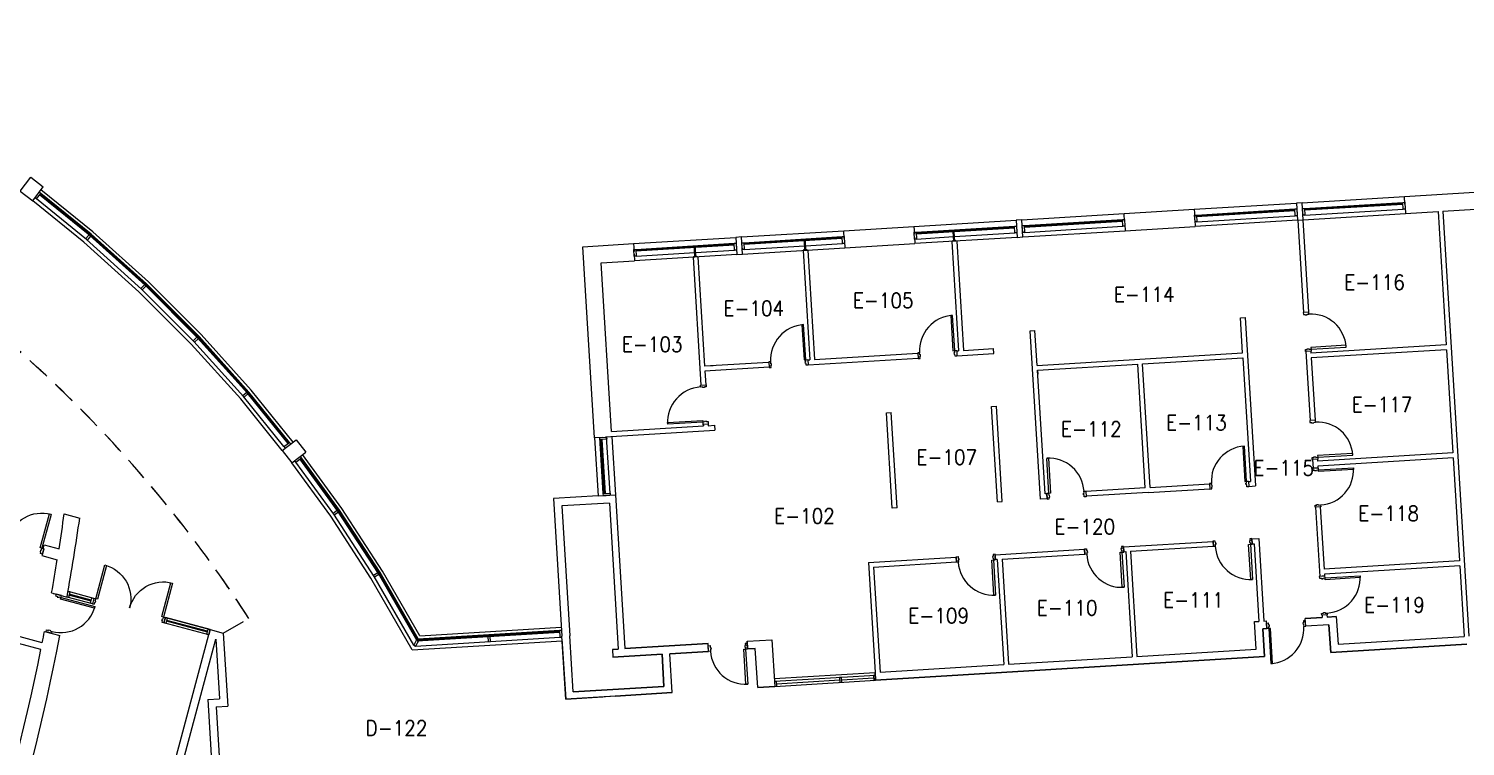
# Model space of a CAD drawing. Header units: inches. Extents: x -2 to 15026, y -1056 to 7065.
# Drawn here: x 7276 to 8749, y 6072 to 6807 of the extents above; entities that cross this region are included whole.
import ezdxf
from ezdxf.enums import TextEntityAlignment as Align

# ---------------------------------------------------------------- set-up
doc = ezdxf.new("R2010")
doc.units = ezdxf.units.IN
doc.header["$LTSCALE"] = 48
doc.header["$MEASUREMENT"] = 0
doc.linetypes.add('DASHED', pattern=[0.75, 0.5, -0.25])
doc.layers.get('0').update_dxf_attribs({"linetype": 'CONTINUOUS'})
for name, color, linetype in [('A-DOOR', 5, 'CONTINUOUS'), ('A-GLAZ', 1, 'CONTINUOUS'), ('A-GLAZ-DETL', 5, 'CONTINUOUS'), ('A-WALL', 7, 'CONTINUOUS'), ('A-WALL-SHLF', 3, 'CONTINUOUS'), ('A-WALL-SILL', 3, 'CONTINUOUS'), ('SP-RMNO', 7, 'CONTINUOUS'), ('SP-ROOM', 7, 'CONTINUOUS'), ('SP-ROOMF', 7, 'CONTINUOUS')]:
    doc.layers.add(name, color=color, linetype=linetype)
doc.styles.add('ROMANS', font='ROMANS', dxfattribs={"width": 0.78})

# ---------------------------------------------------------------- blocks, each defined once
blk = doc.blocks.new('FMGRM1')
at = {"style": 'ROMANS', "width": 0.9}
for tag, p in [('DATA1', (0, -0.284)), ('DATA2', (0, -0.443)), ('DATA3', (0, -0.602)), ('DATA4', (0, -0.762)), ('DATA5', (0, -0.921))]:
    blk.add_attdef(tag, text='', height=0.117, dxfattribs=at).set_placement(p, align=Align.CENTER)
at = {"layer": 'SP-RMNO', "style": 'ROMANS', "width": 0.9}
blk.add_attdef('RMNUMB', text='', height=0.16, dxfattribs=at).set_placement((0, 0), align=Align.MIDDLE)

msp = doc.modelspace()

# ---------------------------------------------------------------- linework, layer by layer
at = {"layer": 'A-DOOR', "linetype": 'Continuous'}
for p, q in [((8223.6, 6513.2), (8221.8, 6513.1)), ((8221.8, 6513.1), (8224, 6477.2)), ((8225.8, 6477.3), (8223.6, 6513.2)), ((8588.9, 6516.6), (8583.2, 6516.3)), ((8583.2, 6516.3), (8583.3, 6514.3)), ((8583.3, 6514.3), (8585.2, 6514.4)), ((8585.2, 6514.4), (8585.3, 6513.8)), ((8585.3, 6513.8), (8587.1, 6513.9)), ((8587.1, 6514.5), (8589, 6514.7)), ((8587.1, 6513.9), (8587.1, 6514.5)), ((8589, 6514.7), (8588.9, 6516.6)), ((8070.8, 6503.9), (8069.1, 6503.8)), ((8069.1, 6503.8), (8071.3, 6467.8)), ((8073, 6467.9), (8070.8, 6503.9)), ((8627.1, 6482.7), (8591.1, 6480.5)), ((8627.2, 6480.9), (8627.1, 6482.7)), ((8071.3, 6467.8), (8073, 6467.9)), ((8073, 6467.9), (8075, 6468.1)), ((8073.2, 6466), (8073, 6467.9)), ((8075, 6468.1), (8075.4, 6462.3)), ((8189.8, 6475.1), (8187.8, 6475)), ((8187.8, 6475), (8188.2, 6469.2)), ((8188.2, 6469.2), (8190.2, 6469.3)), ((8189.9, 6473.1), (8189.8, 6475.1)), ((8190.6, 6473.2), (8189.9, 6473.1)), ((8190.2, 6469.3), (8190.1, 6471.3)), ((8190.1, 6471.3), (8190.7, 6471.3)), ((8190.7, 6471.3), (8190.6, 6473.2)), ((8224, 6477.2), (8225.8, 6477.3)), ((8225.4, 6473.4), (8225.3, 6475.3)), ((8225.3, 6475.3), (8225.9, 6475.3)), ((8226, 6473.5), (8225.4, 6473.4)), ((8225.8, 6477.3), (8227.8, 6477.4)), ((8225.9, 6475.3), (8225.8, 6477.3)), ((8226.1, 6471.5), (8226, 6473.5)), ((8228.1, 6471.7), (8226.1, 6471.5)), ((8227.8, 6477.4), (8228.1, 6471.7)), ((8585.5, 6478.4), (8587.4, 6478.5)), ((8585.6, 6476.4), (8585.5, 6478.4)), ((8591.4, 6476.7), (8585.6, 6476.4)), ((8587.4, 6479.1), (8589.3, 6479.2)), ((8587.4, 6478.5), (8587.4, 6479.1)), ((8589.3, 6479.2), (8589.3, 6478.6)), ((8589.3, 6478.6), (8591.2, 6478.7)), ((8591.1, 6480.5), (8591.2, 6478.7)), ((8591.2, 6478.7), (8627.2, 6480.9)), ((8591.2, 6478.7), (8591.4, 6476.7)), ((8037.1, 6465.7), (8035.1, 6465.6)), ((8035.1, 6465.6), (8035.5, 6459.9)), ((8035.5, 6459.9), (8037.5, 6460)), ((8037.2, 6463.8), (8037.1, 6465.7)), ((8037.9, 6463.8), (8037.2, 6463.8)), ((8037.3, 6461.9), (8038, 6462)), ((8037.5, 6460), (8037.3, 6461.9)), ((8038, 6462), (8037.9, 6463.8)), ((8072.7, 6464.1), (8072.5, 6466)), ((8072.5, 6466), (8073.2, 6466)), ((8073.3, 6464.1), (8072.7, 6464.1)), ((8073.4, 6462.2), (8073.3, 6464.1)), ((8075.4, 6462.3), (8073.4, 6462.2)), ((7965.1, 6441.9), (7970.8, 6442.3)), ((7965.2, 6439.9), (7965.1, 6441.9)), ((7967.1, 6440), (7965.2, 6439.9)), ((7967.2, 6439.4), (7967.1, 6440)), ((7969, 6439.5), (7967.2, 6439.4)), ((7970.9, 6440.3), (7969, 6440.2)), ((7969, 6440.2), (7969, 6439.5)), ((7970.8, 6442.3), (7970.9, 6440.3)), ((7931.3, 6403.5), (7967.3, 6405.7)), ((7931.4, 6401.8), (7931.3, 6403.5)), ((7967.4, 6404), (7931.4, 6401.8)), ((7967.3, 6405.7), (7967.4, 6404)), ((7969.3, 6404.1), (7967.4, 6404)), ((7967.4, 6404), (7967.5, 6402)), ((7967.5, 6402), (7973.2, 6402.3)), ((7971.1, 6404.9), (7969.3, 6404.7)), ((7969.3, 6404.7), (7969.3, 6404.1)), ((7971.2, 6404.2), (7971.1, 6404.9)), ((7973.1, 6404.3), (7971.2, 6404.2)), ((7973.2, 6402.3), (7973.1, 6404.3)), ((8595.7, 6405.9), (8589.9, 6405.5)), ((8589.9, 6405.5), (8590.1, 6403.5)), ((8590.1, 6403.5), (8592, 6403.6)), ((8592, 6403.6), (8592, 6403)), ((8592, 6403), (8593.9, 6403.1)), ((8593.9, 6403.7), (8595.8, 6403.9)), ((8593.9, 6403.1), (8593.9, 6403.7)), ((8595.8, 6403.9), (8595.7, 6405.9)), ((8522.8, 6379.2), (8521.1, 6379.1)), ((8521.1, 6379.1), (8523.3, 6343.2)), ((8525, 6343.3), (8522.8, 6379.2)), ((8320.2, 6366.8), (8321.9, 6366.9)), ((8322.4, 6330.9), (8320.2, 6366.8)), ((8321.9, 6366.9), (8324.1, 6331)), ((8592.3, 6367.6), (8594.2, 6367.7)), ((8592.4, 6365.6), (8592.3, 6367.6)), ((8598.1, 6365.9), (8592.4, 6365.6)), ((8594.2, 6368.3), (8596, 6368.4)), ((8594.2, 6367.7), (8594.2, 6368.3)), ((8596, 6368.4), (8596.1, 6367.8)), ((8596.1, 6367.8), (8598, 6367.9)), ((8633.8, 6371.9), (8597.9, 6369.7)), ((8597.9, 6369.7), (8598, 6367.9)), ((8598, 6367.9), (8633.9, 6370.1)), ((8598, 6367.9), (8598.1, 6365.9)), ((8633.9, 6370.1), (8633.8, 6371.9)), ((8598.7, 6356.9), (8592.9, 6356.6)), ((8592.9, 6356.6), (8593.1, 6354.6)), ((8593.1, 6354.6), (8595, 6354.7)), ((8595, 6354.7), (8595, 6354.1)), ((8595, 6354.1), (8596.9, 6354.2)), ((8596.9, 6354.8), (8598.8, 6355)), ((8596.9, 6354.2), (8596.9, 6354.8)), ((8598.8, 6355), (8598.7, 6356.9)), ((8598.8, 6355), (8634.7, 6357.1)), ((8598.9, 6353.2), (8598.8, 6355)), ((8634.8, 6355.4), (8598.9, 6353.2)), ((8634.7, 6357.1), (8634.8, 6355.4)), ((8489.1, 6341.1), (8487.1, 6341)), ((8487.1, 6341), (8487.4, 6335.2)), ((8487.4, 6335.2), (8489.4, 6335.4)), ((8489.2, 6339.2), (8489.1, 6341.1)), ((8489.8, 6339.2), (8489.2, 6339.2)), ((8489.4, 6335.4), (8489.3, 6337.3)), ((8489.3, 6337.3), (8489.9, 6337.3)), ((8489.9, 6337.3), (8489.8, 6339.2)), ((8523.3, 6343.2), (8525, 6343.3)), ((8524.5, 6341.3), (8525.1, 6341.4)), ((8524.6, 6339.5), (8524.5, 6341.3)), ((8525.2, 6339.5), (8524.6, 6339.5)), ((8525, 6343.3), (8527, 6343.4)), ((8525.1, 6341.4), (8525, 6343.3)), ((8525.3, 6337.6), (8525.2, 6339.5)), ((8527.3, 6337.7), (8525.3, 6337.6)), ((8527, 6343.4), (8527.3, 6337.7)), ((8322.4, 6330.9), (8320.4, 6330.8)), ((8320.4, 6330.8), (8320.7, 6325)), ((8320.7, 6325), (8322.7, 6325.2)), ((8324.1, 6331), (8322.4, 6330.9)), ((8322.5, 6329), (8322.4, 6330.9)), ((8323.1, 6329), (8322.5, 6329)), ((8322.7, 6325.2), (8322.6, 6327.1)), ((8322.6, 6327.1), (8323.2, 6327.1)), ((8323.2, 6327.1), (8323.1, 6329)), ((8357.8, 6331.1), (8358.4, 6331.2)), ((8357.9, 6329.3), (8357.8, 6331.1)), ((8358.5, 6329.3), (8357.9, 6329.3)), ((8358.3, 6333.1), (8360.3, 6333.2)), ((8358.4, 6331.2), (8358.3, 6333.1)), ((8358.7, 6327.4), (8358.5, 6329.3)), ((8360.7, 6327.5), (8358.7, 6327.4)), ((8360.3, 6333.2), (8360.7, 6327.5)), ((7288, 6275.1), (7297.3, 6309.9)), ((7299, 6309.4), (7289.7, 6274.7)), ((7297.3, 6309.9), (7299, 6309.4)), ((8595.3, 6318.7), (8597.2, 6318.8)), ((8595.4, 6316.7), (8595.3, 6318.7)), ((8601.1, 6317), (8595.4, 6316.7)), ((8597.2, 6319.4), (8599, 6319.5)), ((8597.2, 6318.8), (8597.2, 6319.4)), ((8599, 6319.5), (8599.1, 6318.9)), ((8599.1, 6318.9), (8601, 6319)), ((8601, 6319), (8601.1, 6317)), ((8398.8, 6276.5), (8396.8, 6276.3)), ((8396.8, 6276.3), (8397, 6274.4)), ((8399.2, 6270.7), (8398.8, 6276.5)), ((8490.7, 6282.1), (8492.7, 6282.2)), ((8491, 6276.3), (8490.7, 6282.1)), ((8493, 6276.5), (8491, 6276.3)), ((8492.7, 6282.2), (8492.8, 6280.3)), ((8492.8, 6280.3), (8493.4, 6280.3)), ((8493.5, 6278.4), (8492.9, 6278.4)), ((8492.9, 6278.4), (8493, 6276.5)), ((8493.4, 6280.3), (8493.5, 6278.4)), ((8527.2, 6278.6), (8529, 6278.7)), ((8529.4, 6242.6), (8527.2, 6278.6)), ((8528.7, 6282.5), (8528.1, 6282.4)), ((8528.1, 6282.4), (8528.2, 6280.6)), ((8528.2, 6280.6), (8528.8, 6280.6)), ((8530.6, 6284.5), (8528.6, 6284.4)), ((8528.6, 6284.4), (8528.7, 6282.5)), ((8528.8, 6280.6), (8529, 6278.7)), ((8529, 6278.7), (8530.9, 6278.8)), ((8529, 6278.7), (8531.1, 6242.7)), ((8530.9, 6278.8), (8530.6, 6284.5)), ((7289.7, 6274.7), (7288, 6275.1)), ((7288.1, 6271.1), (7288.5, 6273)), ((7288.7, 6271), (7288.1, 6271.1)), ((7288.2, 6269.1), (7288.7, 6271)), ((7290.1, 6268.6), (7288.2, 6269.1)), ((7288.5, 6273), (7289.2, 6272.8)), ((7289.2, 6272.8), (7289.7, 6274.7)), ((7289.7, 6274.7), (7291.6, 6274.2)), ((7291.6, 6274.2), (7290.1, 6268.6)), ((8227.2, 6266), (8229.2, 6266.1)), ((8227.5, 6260.2), (8227.2, 6266)), ((8229.2, 6266.1), (8229.3, 6264.2)), ((8229.3, 6264.2), (8229.9, 6264.2)), ((8230, 6262.3), (8229.4, 6262.3)), ((8229.4, 6262.3), (8229.5, 6260.4)), ((8229.9, 6264.2), (8230, 6262.3)), ((8263.7, 6262.4), (8265.4, 6262.6)), ((8265.9, 6226.5), (8263.7, 6262.4)), ((8265.2, 6266.4), (8264.6, 6266.3)), ((8264.6, 6266.3), (8264.7, 6264.4)), ((8264.7, 6264.4), (8265.3, 6264.5)), ((8267.1, 6268.4), (8265.1, 6268.3)), ((8265.1, 6268.3), (8265.2, 6266.4)), ((8265.3, 6264.5), (8265.4, 6262.6)), ((8265.4, 6262.6), (8267.4, 6262.7)), ((8265.4, 6262.6), (8267.6, 6226.6)), ((8267.4, 6262.7), (8267.1, 6268.4)), ((8358.9, 6274), (8360.9, 6274.2)), ((8359.3, 6268.3), (8358.9, 6274)), ((8361.3, 6268.4), (8359.3, 6268.3)), ((8360.9, 6274.2), (8361, 6272.2)), ((8361, 6272.2), (8361.7, 6272.3)), ((8361.8, 6270.4), (8361.1, 6270.3)), ((8361.1, 6270.3), (8361.3, 6268.4)), ((8361.7, 6272.3), (8361.8, 6270.4)), ((8395.4, 6270.5), (8397.2, 6270.6)), ((8397.6, 6234.6), (8395.4, 6270.5)), ((8397, 6274.4), (8396.3, 6274.4)), ((8396.3, 6274.4), (8396.5, 6272.5)), ((8396.5, 6272.5), (8397.1, 6272.5)), ((8397.1, 6272.5), (8397.2, 6270.6)), ((8397.2, 6270.6), (8399.2, 6270.7)), ((8397.2, 6270.6), (8399.4, 6234.7)), ((7344.8, 6222.7), (7354.1, 6257.5)), ((7355.8, 6257), (7346.5, 6222.3)), ((7354.1, 6257.5), (7355.8, 6257)), ((8229.5, 6260.4), (8227.5, 6260.2)), ((7412.7, 6204.5), (7422, 6239.3)), ((7423.7, 6238.8), (7414.4, 6204.1)), ((7422, 6239.3), (7423.7, 6238.8)), ((8399.4, 6234.7), (8397.6, 6234.6)), ((8531.1, 6242.7), (8529.4, 6242.6)), ((8605.5, 6246.2), (8599.7, 6245.8)), ((8599.7, 6245.8), (8599.8, 6243.8)), ((8599.8, 6243.8), (8601.8, 6243.9)), ((8601.8, 6243.9), (8601.8, 6243.3)), ((8601.8, 6243.3), (8603.7, 6243.4)), ((8603.6, 6244), (8605.6, 6244.2)), ((8603.7, 6243.4), (8603.6, 6244)), ((8605.6, 6244.2), (8605.5, 6246.2)), ((8605.6, 6244.2), (8641.5, 6246.4)), ((8605.7, 6242.4), (8605.6, 6244.2)), ((8641.6, 6244.6), (8605.7, 6242.4)), ((8641.5, 6246.4), (8641.6, 6244.6)), ((7304.2, 6227.6), (7303.7, 6225.7)), ((7303.7, 6225.7), (7305.6, 6225.2)), ((7309.8, 6226.1), (7304.2, 6227.6)), ((7305.6, 6225.2), (7305.4, 6224.6)), ((7305.4, 6224.6), (7307.2, 6224.1)), ((7307.2, 6224.1), (7307.4, 6224.7)), ((7307.4, 6224.7), (7309.3, 6224.2)), ((7308.8, 6222.5), (7309.3, 6224.2)), ((7343.6, 6213.2), (7308.8, 6222.5)), ((7309.3, 6224.2), (7309.8, 6226.1)), ((7309.3, 6224.2), (7344, 6214.9)), ((7342.9, 6223.2), (7341.4, 6217.7)), ((7341.4, 6217.7), (7343.3, 6217.2)), ((7344.8, 6222.7), (7342.9, 6223.2)), ((7343.3, 6217.2), (7343.8, 6219)), ((7343.8, 6219), (7344.4, 6218.9)), ((7344.3, 6220.8), (7344.8, 6222.7)), ((7344.9, 6220.7), (7344.3, 6220.8)), ((7344.4, 6218.9), (7344.9, 6220.7)), ((7346.5, 6222.3), (7344.8, 6222.7)), ((8267.6, 6226.6), (8265.9, 6226.5)), ((7344, 6214.9), (7343.6, 6213.2)), ((7414.4, 6204.1), (7412.7, 6204.5)), ((7412.8, 6200.5), (7413.3, 6202.4)), ((7413.3, 6202.4), (7413.9, 6202.2)), ((7413.9, 6202.2), (7414.4, 6204.1)), ((7414.4, 6204.1), (7416.3, 6203.6)), ((7416.3, 6203.6), (7414.8, 6198)), ((8602, 6207.9), (8604, 6208)), ((8602.2, 6205.9), (8602, 6207.9)), ((8607.9, 6206.2), (8602.2, 6205.9)), ((8603.9, 6208.6), (8605.8, 6208.7)), ((8604, 6208), (8603.9, 6208.6)), ((8605.8, 6208.7), (8605.8, 6208.1)), ((8605.8, 6208.1), (8607.8, 6208.2)), ((8607.8, 6208.2), (8607.9, 6206.2)), ((7293.9, 6189), (7294.4, 6190.9)), ((7299.4, 6187.5), (7293.9, 6189)), ((7294.4, 6190.9), (7296.3, 6190.4)), ((7296.3, 6190.4), (7296.4, 6191)), ((7296.4, 6191), (7298.2, 6190.5)), ((7298.2, 6190.5), (7298.1, 6189.9)), ((7298.1, 6189.9), (7299.9, 6189.4)), ((7299.9, 6189.4), (7299.4, 6187.5)), ((7413.4, 6200.4), (7412.8, 6200.5)), ((7412.9, 6198.5), (7413.4, 6200.4)), ((7414.8, 6198), (7412.9, 6198.5)), ((8545.4, 6197.9), (8547.4, 6198)), ((8545.8, 6192.2), (8545.4, 6197.9)), ((8547.8, 6192.3), (8545.8, 6192.2)), ((8547.4, 6198), (8547.5, 6196.1)), ((8547.5, 6196.1), (8548.2, 6196.1)), ((8548.3, 6194.3), (8547.6, 6194.2)), ((8547.6, 6194.2), (8547.8, 6192.3)), ((8549.5, 6192.4), (8547.8, 6192.3)), ((8547.8, 6192.3), (8550, 6156.3)), ((8548.2, 6196.1), (8548.3, 6194.3)), ((8551.7, 6156.5), (8549.5, 6192.4)), ((8583.5, 6198.3), (8582.8, 6198.2)), ((8582.8, 6198.2), (8583, 6196.4)), ((8583, 6196.4), (8583.6, 6196.4)), ((8585.3, 6200.3), (8583.3, 6200.2)), ((8583.3, 6200.2), (8583.5, 6198.3)), ((8583.6, 6196.4), (8583.7, 6194.5)), ((8583.7, 6194.5), (8585.7, 6194.6)), ((8585.7, 6194.6), (8585.3, 6200.3)), ((7973, 6174.7), (7975, 6174.8)), ((7973.4, 6168.9), (7973, 6174.7)), ((7975, 6174.8), (7975.1, 6172.8)), ((7975.1, 6172.8), (7975.8, 6172.9)), ((7975.8, 6172.9), (7975.9, 6171)), ((8011.1, 6175), (8010.4, 6175)), ((8010.4, 6175), (8010.6, 6173.1)), ((8010.6, 6173.1), (8011.2, 6173.2)), ((8012.9, 6177.1), (8010.9, 6177)), ((8010.9, 6177), (8011.1, 6175)), ((8011.2, 6173.2), (8011.3, 6171.2)), ((8013.3, 6171.4), (8012.9, 6177.1)), ((7975.4, 6169), (7973.4, 6168.9)), ((7975.9, 6171), (7975.2, 6171)), ((7975.2, 6171), (7975.4, 6169)), ((8009.6, 6171.1), (8011.3, 6171.2)), ((8011.7, 6135.2), (8009.6, 6171.1)), ((8011.3, 6171.2), (8013.3, 6171.4)), ((8011.3, 6171.2), (8013.5, 6135.3)), ((8550, 6156.3), (8551.7, 6156.5)), ((8013.5, 6135.3), (8011.7, 6135.2))]:
    msp.add_line(p, q, dxfattribs=at)
for centre, major_axis, start_param, end_param in [((8225.8, 6477.3), (-25.5, 25.5), -0.724312, 0.846485), ((8591.2, 6478.7), (-25.5, 25.5), 3.988077, 5.558874), ((8073, 6467.9), (-25.5, 25.5), -0.724312, 0.846485), ((7967.4, 6404), (25.5, 25.5), 0.846485, 2.417281), ((8598, 6367.9), (25.5, 25.5), 5.558874, 7.12967), ((8525, 6343.3), (25.5, 25.5), 0.846485, 2.417281), ((8322.4, 6330.9), (-25.5, 25.5), 3.988077, 5.558874), ((8598.8, 6355), (-25.5, 25.5), 2.417281, 3.988077), ((8529, 6278.7), (25.5, 25.5), 2.417281, 3.988077), ((8397.2, 6270.6), (-25.5, 25.5), 0.846485, 2.417281), ((8265.4, 6262.6), (25.5, 25.5), 2.417281, 3.988077), ((8605.6, 6244.2), (25.5, 25.5), 3.988077, 5.558874), ((7309.3, 6224.2), (25.5, 25.5), 3.665192, 5.235988), ((8547.8, 6192.3), (25.5, 25.5), 3.988077, 5.558874), ((8011.3, 6171.2), (25.5, 25.5), 2.417281, 3.988077)]:
    msp.add_ellipse(centre, major_axis=major_axis, ratio=1, start_param=start_param, end_param=end_param, dxfattribs=at)
at = {"layer": 'A-DOOR', "linetype": 'Continuous', "extrusion": (0, 0, -1)}
for centre, major_axis, start_param, end_param in [((7289.7, 6274.7), (-25.5, 25.5), 5.759587, 7.330383), ((7344.8, 6222.7), (25.5, 25.5), -0.523599, 1.047197), ((7414.4, 6204.1), (25.5, 25.5), 4.18879, 5.759587)]:
    msp.add_ellipse(centre, major_axis=major_axis, ratio=1, start_param=start_param, end_param=end_param, dxfattribs=at)
at = {"layer": 'A-DOOR', "linetype": 'Continuous'}
for p in [(7291.5, 6273.7), (7416.2, 6203.1)]:
    msp.add_point(p, dxfattribs=at)
at = {"layer": 'A-GLAZ', "linetype": 'Continuous'}
for p, q in [((7335.3, 6591.2), (7284, 6632.8)), ((7338.7, 6595.2), (7287.2, 6636.9)), ((7339.3, 6596), (7287.8, 6637.7)), ((7340, 6596.7), (7288.4, 6638.5)), ((8473.7, 6616.3), (8574.5, 6622.5)), ((8574.6, 6621.5), (8473.8, 6615.3)), ((8574.7, 6620.5), (8473.9, 6614.3)), ((8474.2, 6609.3), (8575, 6615.5)), ((8584.5, 6623.1), (8685.3, 6629.2)), ((8685.4, 6628.2), (8584.6, 6622.1)), ((8685.5, 6627.2), (8584.7, 6621.1)), ((8585, 6616.1), (8685.8, 6622.3)), ((8186.3, 6598.7), (8287.1, 6604.9)), ((8287.1, 6603.9), (8186.3, 6597.7)), ((8287.2, 6602.9), (8186.4, 6596.7)), ((8297.1, 6605.5), (8397.9, 6611.7)), ((8397.9, 6610.7), (8297.1, 6604.5)), ((8398, 6609.7), (8297.2, 6603.5)), ((8297.5, 6598.5), (8398.3, 6604.7)), ((7391.8, 6540.3), (7335.3, 6591.2)), ((7395.4, 6544.2), (7338.7, 6595.2)), ((7396.1, 6544.9), (7339.3, 6596)), ((7396.8, 6545.6), (7340, 6596.7)), ((7898.8, 6581.1), (7999.6, 6587.3)), ((7999.7, 6586.3), (7898.9, 6580.1)), ((8009.6, 6587.9), (8110.4, 6594.1)), ((8110.5, 6593.1), (8009.7, 6586.9)), ((8110.5, 6592.1), (8009.7, 6585.9)), ((8072.9, 6584.8), (8110.8, 6587.1)), ((8186.7, 6591.7), (8224.6, 6594.1)), ((8225.6, 6594.1), (8287.5, 6597.9)), ((7999.7, 6585.3), (7898.9, 6579.1)), ((7899.2, 6574.2), (7959.1, 6577.8)), ((7960.1, 6577.9), (8000, 6580.3)), ((8010, 6580.9), (8071.9, 6584.7)), ((7449.3, 6490.2), (7395.4, 6544.2)), ((7450, 6490.9), (7396.1, 6544.9)), ((7450.8, 6491.6), (7396.8, 6545.6)), ((7445.5, 6486.6), (7391.8, 6540.3)), ((7496.4, 6430.1), (7445.5, 6486.6)), ((7500.4, 6433.5), (7449.3, 6490.2)), ((7501.1, 6434.2), (7450, 6490.9)), ((7501.9, 6434.8), (7450.8, 6491.6)), ((7537.9, 6378.9), (7496.4, 6430.1)), ((7542.1, 6382), (7500.4, 6433.5)), ((7542.9, 6382.6), (7501.1, 6434.2)), ((7543.7, 6383.2), (7501.9, 6434.8)), ((7865.4, 6330.6), (7861.8, 6388.2)), ((7863, 6386.2), (7866.4, 6330.7)), ((7864, 6386.3), (7867.3, 6330.8)), ((7872.3, 6331.1), (7868.8, 6388.6)), ((7593.2, 6312.5), (7554.2, 6366.2)), ((7594, 6313.1), (7555, 6366.8)), ((7594.9, 6313.7), (7555.8, 6367.4)), ((7588.9, 6309.6), (7550.1, 6363)), ((7630.3, 6245.8), (7588.9, 6309.6)), ((7634.7, 6248.6), (7593.2, 6312.5)), ((7635.6, 6249.1), (7594, 6313.1)), ((7636.5, 6249.6), (7594.9, 6313.7)), ((7674.5, 6179.7), (7634.7, 6248.6)), ((7675.1, 6180.7), (7635.6, 6249.1)), ((7675.6, 6181.8), (7636.5, 6249.6)), ((7671, 6175.3), (7630.3, 6245.8)), ((7340.1, 6220.5), (7317.4, 6226.5)), ((7340.3, 6221.4), (7317.7, 6227.5)), ((7459.4, 6188.5), (7417.3, 6199.8)), ((7459.6, 6189.5), (7417.6, 6200.7)), ((7674.5, 6179.7), (7820.6, 6188.6)), ((7675.1, 6180.7), (7820.6, 6189.6)), ((7675.6, 6181.8), (7820.5, 6190.6)), ((7672.8, 6174.3), (7820.9, 6183.4)), ((8144.4, 6144.3), (8040.9, 6138)), ((8043, 6135.6), (8107.9, 6139.6)), ((8109.9, 6139.7), (8142.6, 6141.7))]:
    msp.add_line(p, q, dxfattribs=at)
at = {"layer": 'A-GLAZ-DETL', "linetype": 'Continuous'}
for p, q in [((7284, 6632.8), (7282.4, 6634)), ((7284, 6632.8), (7288.4, 6638.5)), ((7288.4, 6638.5), (7286.8, 6639.7)), ((8471.7, 6616.2), (8473.7, 6616.3)), ((8472.2, 6609.2), (8471.7, 6616.2)), ((8473.7, 6616.3), (8474.2, 6609.3)), ((8574.5, 6622.5), (8576.5, 6622.6)), ((8575, 6615.5), (8574.5, 6622.5)), ((8577, 6615.6), (8575, 6615.5)), ((8576.5, 6622.6), (8577, 6615.6)), ((8582.5, 6623), (8584.5, 6623.1)), ((8583, 6616), (8582.5, 6623)), ((8585, 6616.1), (8583, 6616)), ((8584.5, 6623.1), (8585, 6616.1)), ((8685.3, 6629.2), (8687.3, 6629.4)), ((8685.8, 6622.3), (8685.3, 6629.2)), ((8687.8, 6622.4), (8685.8, 6622.3)), ((8687.3, 6629.4), (8687.8, 6622.4)), ((8287.1, 6604.9), (8289.1, 6605)), ((8287.5, 6597.9), (8287.1, 6604.9)), ((8289.1, 6605), (8289.5, 6598)), ((8295.1, 6605.4), (8297.1, 6605.5)), ((8295.5, 6598.4), (8295.1, 6605.4)), ((8297.1, 6605.5), (8297.5, 6598.5)), ((8397.9, 6611.7), (8399.9, 6611.8)), ((8398.3, 6604.7), (8397.9, 6611.7)), ((8400.3, 6604.8), (8398.3, 6604.7)), ((8399.9, 6611.8), (8400.3, 6604.8)), ((8474.2, 6609.3), (8472.2, 6609.2)), ((7337.9, 6595.8), (7334.5, 6591.8)), ((7339.5, 6594.5), (7336, 6590.5)), ((7339.3, 6596), (7338.7, 6595.2)), ((7999.6, 6587.3), (8001.6, 6587.4)), ((8000, 6580.3), (7999.6, 6587.3)), ((8001.6, 6587.4), (8002, 6580.4)), ((8007.6, 6587.8), (8009.6, 6587.9)), ((8008, 6580.8), (8007.6, 6587.8)), ((8009.6, 6587.9), (8010, 6580.9)), ((8072.2, 6580.1), (8071.6, 6589.7)), ((8073.2, 6580.2), (8072.6, 6589.8)), ((8110.4, 6594.1), (8112.4, 6594.2)), ((8110.8, 6587.1), (8110.4, 6594.1)), ((8112.8, 6587.2), (8110.8, 6587.1)), ((8112.4, 6594.2), (8112.8, 6587.2)), ((8184.3, 6598.6), (8186.3, 6598.7)), ((8184.7, 6591.6), (8184.3, 6598.6)), ((8186.7, 6591.7), (8184.7, 6591.6)), ((8186.3, 6598.7), (8186.7, 6591.7)), ((8224.9, 6589.4), (8224.3, 6599)), ((8225.9, 6589.5), (8225.3, 6599.1)), ((8289.5, 6598), (8287.5, 6597.9)), ((8297.5, 6598.5), (8295.5, 6598.4)), ((7896.8, 6581), (7898.8, 6581.1)), ((7897.2, 6574), (7896.8, 6581)), ((7899.2, 6574.2), (7897.2, 6574)), ((7898.8, 6581.1), (7899.2, 6574.2)), ((7959.4, 6573.2), (7958.8, 6582.8)), ((7960.4, 6573.3), (7959.8, 6582.9)), ((8002, 6580.4), (8000, 6580.3)), ((8010, 6580.9), (8008, 6580.8)), ((7394.7, 6544.8), (7391, 6541)), ((7396.1, 6543.5), (7392.5, 6539.7)), ((7396.1, 6544.9), (7395.4, 6544.2)), ((7448.6, 6490.9), (7444.8, 6487.3)), ((7450, 6489.5), (7446.2, 6485.9)), ((7450, 6490.9), (7449.3, 6490.2)), ((7499.7, 6434.3), (7495.7, 6430.9)), ((7501, 6432.8), (7497, 6429.4)), ((7501.1, 6434.2), (7500.4, 6433.5)), ((7537.9, 6378.9), (7543.7, 6383.2)), ((7543.7, 6383.2), (7544.9, 6381.7)), ((7861.8, 6388.2), (7868.8, 6388.6)), ((7862, 6386.2), (7861.8, 6388.2)), ((7868.9, 6386.6), (7862, 6386.2)), ((7868.8, 6388.6), (7868.9, 6386.6)), ((7537.9, 6378.9), (7539.2, 6377.3)), ((7550.1, 6363), (7548.9, 6364.6)), ((7550.1, 6363), (7555.8, 6367.4)), ((7555.8, 6367.4), (7554.6, 6369)), ((7865.4, 6330.6), (7872.3, 6331.1)), ((7865.5, 6328.6), (7865.4, 6330.6)), ((7872.5, 6329.1), (7865.5, 6328.6)), ((7872.3, 6331.1), (7872.5, 6329.1)), ((7592.6, 6313.4), (7588.3, 6310.4)), ((7593.8, 6311.7), (7589.4, 6308.7)), ((7594, 6313.1), (7593.2, 6312.5)), ((7634.2, 6249.4), (7629.7, 6246.7)), ((7635.3, 6247.7), (7630.8, 6245)), ((7635.6, 6249.1), (7634.7, 6248.6)), ((7316.8, 6224.3), (7315.4, 6224.6)), ((7316.4, 6230.3), (7318.3, 6229.8)), ((7318.3, 6229.8), (7316.8, 6224.3)), ((7339.5, 6218.2), (7340.9, 6223.7)), ((7341.4, 6217.7), (7339.5, 6218.2)), ((7340.9, 6223.7), (7342.9, 6223.2)), ((7342.9, 6223.2), (7341.4, 6217.7)), ((7414.8, 6198), (7416.3, 6203.6)), ((7416.3, 6203.6), (7418.2, 6203)), ((7418.2, 6203), (7416.7, 6197.5)), ((7416.7, 6197.5), (7414.8, 6198)), ((7458.8, 6186.2), (7460.2, 6191.8)), ((7460.2, 6191.8), (7462.2, 6191.3)), ((7462.2, 6191.3), (7460.7, 6185.7)), ((7820.5, 6190.6), (7822.5, 6190.8)), ((7820.5, 6190.6), (7820.9, 6183.4)), ((7460.7, 6185.7), (7458.8, 6186.2)), ((7673.9, 6180.7), (7671, 6175.3)), ((7671, 6175.3), (7672.8, 6174.3)), ((7675.7, 6179.8), (7672.8, 6174.3)), ((7675.1, 6180.7), (7674.5, 6179.7)), ((7746.9, 6184.1), (7747.2, 6178.9)), ((7747.8, 6185.2), (7747.9, 6184.2)), ((7748.9, 6184.3), (7749.2, 6179)), ((7820.9, 6183.4), (7822.9, 6183.5))]:
    msp.add_line(p, q, dxfattribs=at)
for points in [[(8223.9, 6590.2), (8224.8, 6590.2), (8224.9, 6589.5), (8223.9, 6589.4)], [(8225.9, 6590.3), (8226.8, 6590.3), (8226.9, 6589.6), (8226, 6589.5)], [(7958.4, 6573.9), (7959.3, 6574), (7959.3, 6573.2), (7958.4, 6573.2)], [(7960.4, 6574), (7961.3, 6574.1), (7961.4, 6573.3), (7960.5, 6573.3)], [(8071.2, 6580.8), (8072.1, 6580.9), (8072.1, 6580.1), (8071.2, 6580.1)], [(8073.2, 6580.9), (8074.1, 6581), (8074.2, 6580.2), (8073.2, 6580.2)], [(8142.7, 6139.2), (8144.7, 6139.3), (8144.4, 6144.3), (8142.4, 6144.2)], [(8041.2, 6133), (8043.2, 6133.1), (8042.9, 6138.1), (8040.9, 6138)], [(8108.1, 6137.1), (8110, 6137.2), (8109.7, 6142.2), (8107.7, 6142.1)]]:
    msp.add_lwpolyline(points, close=True, dxfattribs=at)
for centre, start, end in [((8071.8, 6590.1), 226.2071, 256.5982), ((8072.4, 6590.2), 289.8072, 319.4159), ((8224.5, 6599.5), 226.2071, 256.5982), ((8225.1, 6599.5), 289.8072, 319.4159), ((7959, 6583.2), 226.2071, 256.5982), ((7959.6, 6583.3), 289.8072, 319.4159)]:
    msp.add_arc(centre, 0.594, start, end, dxfattribs=at)
at = {"layer": 'A-WALL', "linetype": 'Continuous'}
for p, q in [((7267.5, 6640.8), (7278.4, 6655)), ((7278.4, 6655), (7291.1, 6645.3)), ((7280.2, 6631), (7291.1, 6645.3)), ((7267.5, 6640.8), (7280.2, 6631)), ((8687, 6635.4), (8758.8, 6639.8)), ((8687.5, 6627.4), (8687, 6635.4)), ((8399.5, 6617.8), (8471.4, 6622.2)), ((8400, 6609.8), (8399.5, 6617.8)), ((8471.4, 6622.2), (8471.9, 6614.2)), ((8582.2, 6628.9), (8576.2, 6628.6)), ((8576.2, 6628.6), (8577.3, 6611)), ((8583.2, 6611.4), (8582.2, 6628.9)), ((8687.6, 6624.4), (8688, 6617.8)), ((8688, 6617.8), (8721.5, 6619.8)), ((8721.5, 6619.8), (8729.8, 6483.2)), ((8726.5, 6620.1), (8759.9, 6622.2)), ((8726.5, 6620.1), (8753.1, 6184.6)), ((8112, 6600.2), (8183.9, 6604.6)), ((8112.5, 6592.2), (8112, 6600.2)), ((8183.9, 6604.6), (8184.4, 6596.6)), ((8294.7, 6611.4), (8288.7, 6611)), ((8288.7, 6611), (8289.8, 6593.4)), ((8295.8, 6593.8), (8294.7, 6611.4)), ((8400.2, 6606.8), (8400.6, 6600.2)), ((8400.6, 6600.2), (8472.4, 6604.6)), ((8400.6, 6600.2), (8472.4, 6604.6)), ((8472, 6611.2), (8472.4, 6604.6)), ((8577.3, 6611), (8583.2, 6611.4)), ((8577.8, 6611), (8583.5, 6516.3)), ((8582.7, 6611.3), (8588.5, 6516.6)), ((7844.5, 6583.8), (7896.4, 6587)), ((7896.4, 6587), (7896.9, 6579)), ((8007.2, 6593.8), (8001.3, 6593.4)), ((8001.3, 6593.4), (8002.3, 6575.8)), ((8008.3, 6576.2), (8007.2, 6593.8)), ((8112.7, 6589.2), (8113.1, 6582.6)), ((8113.1, 6582.6), (8185, 6587)), ((8113.1, 6582.6), (8185, 6587)), ((8184.6, 6593.6), (8185, 6587)), ((8222.9, 6589.3), (8229.8, 6477.1)), ((8227.9, 6589.6), (8234.8, 6477.5)), ((8289.8, 6593.4), (8295.8, 6593.8)), ((7856.5, 6387.8), (7844.5, 6583.8)), ((7897.1, 6576), (7897.5, 6569.4)), ((7957.4, 6573.1), (7965.4, 6441.9)), ((7962.4, 6573.4), (7969.3, 6461.2)), ((8002.3, 6575.8), (8008.3, 6576.2)), ((8070.2, 6580), (8077.1, 6467.8)), ((8075.2, 6580.3), (8082.1, 6468.1)), ((7863.2, 6567.3), (7897.5, 6569.4)), ((7873.8, 6394.3), (7863.2, 6567.3)), ((8588.5, 6516.6), (8583.5, 6516.3)), ((8303.2, 6497.7), (8308.1, 6498)), ((8313.7, 6325), (8303.2, 6497.7)), ((8310.3, 6462.1), (8308.1, 6498)), ((8518.8, 6510.9), (8523.7, 6511.2)), ((8521, 6474.9), (8518.8, 6510.9)), ((8523.7, 6511.2), (8534.3, 6338.5)), ((8729.8, 6483.2), (8591.1, 6474.7)), ((8075.1, 6467.7), (8077.1, 6467.8)), ((8075.1, 6467.7), (8075.4, 6462.7)), ((8075.4, 6462.7), (8188.2, 6469.6)), ((8082.1, 6468.1), (8187.9, 6474.6)), ((8187.9, 6474.6), (8188.2, 6469.6)), ((8227.8, 6477), (8229.8, 6477.1)), ((8227.8, 6477), (8228.1, 6472)), ((8228.1, 6472), (8265.9, 6474.4)), ((8234.8, 6477.5), (8265.6, 6479.3)), ((8265.9, 6474.4), (8265.6, 6479.3)), ((8310.3, 6462.1), (8521, 6474.9)), ((8418.5, 6463.7), (8521.3, 6469.9)), ((8521.3, 6469.9), (8529, 6343.2)), ((8591, 6476.7), (8586, 6476.4)), ((8586, 6476.4), (8590.3, 6405.5)), ((8591, 6476.7), (8591.1, 6474.7)), ((8730.1, 6478.2), (8591.4, 6469.7)), ((8591.4, 6469.7), (8595.3, 6405.8)), ((8730.1, 6478.2), (8736.6, 6372.4)), ((8035.1, 6465.2), (7969.3, 6461.2)), ((7978.2, 6461.8), (7969.3, 6461.2)), ((8035.4, 6460.3), (7969.6, 6456.2)), ((7969.6, 6456.2), (7970.4, 6442.3)), ((8035.1, 6465.2), (8035.4, 6460.3)), ((8310.7, 6457.1), (8413.5, 6463.3)), ((8318.4, 6330.3), (8310.7, 6457.1)), ((8310.7, 6457.1), (8310.9, 6453.1)), ((8310.9, 6453.1), (8310.7, 6457.1)), ((8310.9, 6453.1), (8310.7, 6456.1)), ((8421.2, 6336.6), (8413.5, 6463.3)), ((8426.2, 6336.9), (8418.5, 6463.7)), ((7965.4, 6441.9), (7970.4, 6442.3)), ((8155.7, 6413.5), (8160.7, 6413.8)), ((8161.7, 6315.7), (8155.7, 6413.5)), ((8166.7, 6316), (8160.7, 6413.8)), ((8263.5, 6420.1), (8268.5, 6420.4)), ((8269.5, 6322.3), (8263.5, 6420.1)), ((8274.5, 6322.6), (8268.5, 6420.4)), ((7867.5, 6388.9), (7979.8, 6395.7)), ((7873.8, 6394.3), (7968, 6400)), ((7967.9, 6402), (7972.9, 6402.3)), ((7968, 6400), (7967.9, 6402)), ((7967.9, 6402), (7968, 6400)), ((7972.9, 6402.3), (7973, 6400.3)), ((7973, 6400.3), (7979.5, 6400.7)), ((7979.5, 6400.7), (7979.8, 6395.7)), ((8595.3, 6405.8), (8590.3, 6405.5)), ((7536.2, 6375), (7550.5, 6385.9)), ((7550.5, 6385.9), (7560.2, 6373.3)), ((7864.5, 6388.3), (7856.5, 6387.8)), ((7536.2, 6375), (7545.9, 6362.3)), ((7545.9, 6362.3), (7560.2, 6373.3)), ((8597.8, 6365.9), (8592.8, 6365.6)), ((8592.8, 6365.6), (8593.3, 6356.6)), ((8597.8, 6365.9), (8597.9, 6363.9)), ((8736.6, 6372.4), (8597.9, 6363.9)), ((8736.9, 6367.4), (8598.2, 6358.9)), ((8736.9, 6367.4), (8743.4, 6261.6)), ((8598.3, 6356.9), (8593.3, 6356.6)), ((8598.2, 6358.9), (8598.3, 6356.9)), ((8421.2, 6336.6), (8360.3, 6332.9)), ((8424, 6331.7), (8487.4, 6335.6)), ((8426.2, 6336.9), (8487.1, 6340.6)), ((8487.1, 6340.6), (8487.4, 6335.6)), ((8527, 6343), (8529, 6343.2)), ((8527, 6343), (8527.3, 6338.1)), ((8527.3, 6338.1), (8534.3, 6338.5)), ((7860.2, 6328.3), (7814.3, 6325.5)), ((7814.3, 6325.5), (7822.9, 6184.5)), ((7871.6, 6321), (7822.7, 6318)), ((7860.2, 6328.3), (7877.8, 6329.4)), ((7860.2, 6328.3), (7868.2, 6328.8)), ((7871.2, 6329), (7877.8, 6329.4)), ((7871.6, 6321), (7880.8, 6171.3)), ((7877.8, 6329.4), (7887.4, 6171.7)), ((8269.5, 6322.3), (8274.5, 6322.6)), ((8320.7, 6325.4), (8313.7, 6325)), ((8320.4, 6330.4), (8318.4, 6330.3)), ((8320.7, 6325.4), (8320.4, 6330.4)), ((8360.3, 6332.9), (8360.6, 6327.9)), ((8424, 6331.7), (8360.6, 6327.9)), ((7312.6, 6309.8), (7328.4, 6305.6)), ((7822.7, 6318), (7830.9, 6185)), ((8166.7, 6316), (8161.7, 6315.7)), ((8600.7, 6317), (8595.8, 6316.7)), ((8595.8, 6316.7), (8600.1, 6245.8)), ((8600.7, 6317), (8604.7, 6253.1)), ((7290.9, 6274.3), (7291.9, 6278.1)), ((7291.9, 6278.1), (7307.2, 6274)), ((8398.9, 6276.1), (8490.7, 6281.7)), ((8398.9, 6276.1), (8399.2, 6271.1)), ((8406.2, 6271.5), (8491, 6276.7)), ((8490.7, 6281.7), (8491, 6276.7)), ((8530.6, 6284.2), (8537.6, 6284.6)), ((8530.6, 6284.2), (8530.9, 6279.2)), ((8530.9, 6279.2), (8532.9, 6279.3)), ((8532.9, 6279.3), (8537.8, 6199.7)), ((8537.6, 6284.6), (8542.8, 6200)), ((7290.1, 6268.6), (7289.7, 6267.1)), ((7289.7, 6267.1), (7305.4, 6262.9)), ((7290.1, 6268.6), (7291.6, 6274.2)), ((7291.6, 6274.2), (7290.1, 6268.6)), ((7290.9, 6274.3), (7291.6, 6274.2)), ((8137.4, 6260.1), (8227.2, 6265.6)), ((8227.2, 6265.6), (8227.5, 6260.6)), ((8267.1, 6268), (8358.9, 6273.7)), ((8267.1, 6268), (8267.4, 6263)), ((8269.4, 6263.2), (8267.4, 6263)), ((8269.4, 6263.2), (8276, 6155.4)), ((8274.4, 6263.5), (8359.2, 6268.7)), ((8274.4, 6263.5), (8281, 6155.7)), ((8358.9, 6273.7), (8359.2, 6268.7)), ((8399.2, 6271.1), (8401.2, 6271.2)), ((8401.2, 6271.2), (8407.8, 6163.4)), ((8406.2, 6271.5), (8412.7, 6163.7)), ((8743.4, 6261.6), (8604.7, 6253.1)), ((8137.4, 6260.1), (8144.3, 6147.3)), ((8142.6, 6255.4), (8227.5, 6260.6)), ((8142.6, 6255.4), (8149.2, 6147.6)), ((8743.7, 6256.6), (8605, 6248.1)), ((8605, 6248.1), (8605.1, 6246.1)), ((8743.7, 6256.6), (8748.1, 6184.2)), ((8605.1, 6246.1), (8600.1, 6245.8)), ((7299.6, 6228.9), (7315.4, 6224.6)), ((7301.2, 6228.4), (7308.9, 6226.4)), ((8585.2, 6202.6), (8602.7, 6203.7)), ((8602.7, 6203.7), (8585.2, 6202.6)), ((8585.7, 6194.6), (8585.2, 6202.6)), ((8585.7, 6194.6), (8585.2, 6202.6)), ((8607.5, 6206.2), (8602.5, 6205.9)), ((8602.5, 6205.9), (8602.7, 6203.7)), ((8607.5, 6206.2), (8607.7, 6204)), ((8617.1, 6204.5), (8607.7, 6204)), ((8607.7, 6204), (8617.1, 6204.5)), ((8617.1, 6204.5), (8618.9, 6176.3)), ((8617.1, 6204.5), (8618.9, 6176.3)), ((7292.3, 6189.4), (7308, 6185.2)), ((7293.9, 6189), (7301.7, 6186.9)), ((7423.5, 6046.9), (7462.2, 6191.3)), ((7462.2, 6191.3), (7475.7, 6187.6)), ((7475.7, 6187.6), (7480.3, 6112.7)), ((8533.3, 6199.4), (8537.8, 6199.7)), ((8533.3, 6199.4), (8537.8, 6199.7)), ((8535, 6171.2), (8533.3, 6199.4)), ((8535, 6171.2), (8533.3, 6199.4)), ((8541.8, 6191.9), (8545.8, 6192.2)), ((8545.8, 6192.2), (8541.8, 6191.9)), ((8543.5, 6163.7), (8541.8, 6191.9)), ((8541.8, 6191.9), (8543.5, 6163.7)), ((8542.8, 6200), (8545.3, 6200.1)), ((8542.8, 6200), (8545.3, 6200.1)), ((8545.3, 6200.1), (8545.8, 6192.2)), ((8545.3, 6200.1), (8545.8, 6192.2)), ((8609.6, 6196.1), (8585.7, 6194.6)), ((8609.6, 6196.1), (8585.7, 6194.6)), ((8609.6, 6196.1), (8611.4, 6167.9)), ((8611.4, 6167.9), (8609.6, 6196.1)), ((7288.6, 6170.7), (7265.5, 6176.9)), ((7290, 6177.6), (7267.3, 6183.7)), ((7433.5, 6052.7), (7467.9, 6181.3)), ((7467.9, 6181.3), (7471.7, 6120.3)), ((7826.8, 6119.9), (7822.9, 6184.5)), ((7823, 6181.9), (7826.8, 6119.9)), ((7834.5, 6127.4), (7831, 6185)), ((7933.1, 6174.5), (7887.4, 6171.7)), ((7887.4, 6171.7), (7933.1, 6174.5)), ((7933.1, 6174.5), (7972.9, 6176.9)), ((7972.9, 6176.9), (7933.1, 6174.5)), ((7973.4, 6168.9), (7972.9, 6176.9)), ((7973.4, 6168.9), (7972.9, 6176.9)), ((7972.9, 6176.9), (7972.9, 6176.9)), ((8012.8, 6179.3), (8038.2, 6180.9)), ((8012.8, 6179.3), (8038.2, 6180.9)), ((8012.8, 6179.3), (8013.3, 6171.4)), ((8013.3, 6171.4), (8012.8, 6179.3)), ((8038.2, 6180.9), (8041.2, 6133)), ((8038.2, 6180.9), (8041.2, 6133)), ((8611.4, 6167.9), (8751.1, 6176.4)), ((8751.1, 6176.4), (8611.4, 6167.9)), ((8618.9, 6176.3), (8748.1, 6184.2)), ((8618.9, 6176.3), (8748.1, 6184.2)), ((7874.8, 6170.9), (7880.8, 6171.3)), ((7880.8, 6171.3), (7874.8, 6170.9)), ((7874.8, 6170.9), (7875.3, 6162.9)), ((7925.6, 6166), (7875.3, 6162.9)), ((7875.3, 6162.9), (7925.6, 6166)), ((7927.6, 6133), (7925.6, 6166)), ((7925.6, 6166), (7927.6, 6133)), ((7973.4, 6168.9), (7933.6, 6166.5)), ((7933.6, 6166.5), (7973.4, 6168.9)), ((7936, 6126.6), (7933.6, 6166.5)), ((7936, 6126.6), (7933.6, 6166.5)), ((8013.3, 6171.4), (8021.3, 6171.9)), ((8021.3, 6171.9), (8013.3, 6171.4)), ((8023.7, 6131.9), (8021.3, 6171.9)), ((8023.7, 6131.9), (8021.3, 6171.9)), ((8144.7, 6139.3), (8543.5, 6163.7)), ((8543.5, 6163.7), (8144.7, 6139.3)), ((8281, 6155.7), (8407.8, 6163.4)), ((8281, 6155.7), (8407.8, 6163.4)), ((8412.7, 6163.7), (8535, 6171.2)), ((8412.7, 6163.7), (8535, 6171.2)), ((8144.3, 6147.3), (8144.7, 6139.3)), ((8144.7, 6139.3), (8144.3, 6147.3)), ((8149.2, 6147.6), (8276, 6155.4)), ((8149.2, 6147.6), (8276, 6155.4)), ((7834.5, 6127.4), (7927.6, 6133)), ((7927.6, 6133), (7834.5, 6127.4)), ((8023.7, 6131.9), (8041.2, 6133)), ((8041.2, 6133), (8023.7, 6131.9)), ((8041.2, 6133), (8144.7, 6139.3)), ((7459.7, 6119.6), (7471.7, 6120.3)), ((7459.7, 6119.6), (7468.4, 5976.9)), ((7877.7, 6123), (7826.8, 6119.9)), ((7826.8, 6119.9), (7864.8, 6122.2)), ((7851.8, 6121.4), (7826.8, 6119.9)), ((7936, 6126.6), (7851.8, 6121.4)), ((7936, 6126.6), (7877.7, 6123)), ((7877.7, 6123), (7936, 6126.6)), ((7877.7, 6123), (7877.7, 6123)), ((7468.3, 6112), (7480.3, 6112.7)), ((7468.3, 6112), (7476.5, 5977.9))]:
    msp.add_line(p, q, dxfattribs=at)
for radius, start, end in [(2466.1, 351.021, 351.8628), (2482.4, 349.9255, 351.8176), (2466.1, 349.958, 350.7612), (2466.1, 348.7463, 349.0258), (2482.4, 336.766, 348.9994), (2466.1, 336.5395, 348.5834)]:
    msp.add_arc((4871.3, 6658.9), radius, start, end, dxfattribs=at)
at = {"layer": 'A-WALL-SHLF', "linetype": 'Continuous'}
for p, q in [((7341.4, 6217.7), (7315.4, 6224.6)), ((7342.9, 6223.2), (7316.8, 6230.2))]:
    msp.add_line(p, q, dxfattribs=at)
at = {"layer": 'A-WALL-SHLF', "linetype": 'DASHED'}
msp.add_line((7475.7, 6187.6), (7501.8, 6202.7), dxfattribs=at)
for start, end in [(32.8189, 115.0313), (32.819, 106.9264)]:
    msp.add_arc((6392.5, 5487.3), 1320, start, end, dxfattribs=at)
at = {"layer": 'A-WALL-SILL', "linetype": 'Continuous'}
for p, q in [((7332.8, 6588.3), (7280.2, 6631)), ((7341.9, 6599), (7288.7, 6642.1)), ((8582.2, 6628.9), (8687, 6635.4)), ((8294.7, 6611.4), (8399.5, 6617.8)), ((8471.4, 6622.2), (8576.2, 6628.6)), ((8583.2, 6611.4), (8688, 6617.8)), ((8007.2, 6593.8), (8112, 6600.2)), ((8183.9, 6604.6), (8288.7, 6611)), ((8295.8, 6593.8), (8400.6, 6600.2)), ((8577.3, 6611), (8472.4, 6604.6)), ((7389.2, 6537.6), (7332.8, 6588.3)), ((7398.8, 6547.8), (7341.9, 6599)), ((7896.4, 6587), (8001.3, 6593.4)), ((8289.8, 6593.4), (8185, 6587)), ((8002.3, 6575.8), (7897.5, 6569.4)), ((8008.3, 6576.2), (8113.1, 6582.6)), ((7452.9, 6493.7), (7398.8, 6547.8)), ((7442.8, 6484), (7389.2, 6537.6)), ((7493.5, 6427.7), (7442.8, 6484)), ((7504.2, 6436.8), (7452.9, 6493.7)), ((7536.2, 6375), (7493.5, 6427.7)), ((7547.3, 6383.5), (7504.2, 6436.8)), ((7856.5, 6387.8), (7860.2, 6328.3)), ((7874.1, 6388.9), (7877.8, 6329.4)), ((7597.3, 6315.4), (7557, 6370.8)), ((7585.8, 6307.4), (7545.9, 6362.3)), ((7627.1, 6243.9), (7585.8, 6307.4)), ((7639, 6251.2), (7597.3, 6315.4)), ((7677.3, 6184.9), (7639, 6251.2)), ((7669.5, 6170.4), (7627.1, 6243.9)), ((7462.2, 6191.3), (7416.3, 6203.6)), ((7416.3, 6203.6), (7462.2, 6191.3)), ((7460.7, 6185.7), (7414.8, 6198)), ((7677.3, 6184.9), (7822.3, 6193.8)), ((7669.5, 6170.4), (7823.2, 6179.8)), ((8040.7, 6141), (8144.3, 6147.3)), ((8041.2, 6133), (8144.7, 6139.3))]:
    msp.add_line(p, q, dxfattribs=at)

# ---------------------------------------------------------------- block references
at = {"layer": 'SP-ROOM', "linetype": 'Continuous'}
ref = msp.add_blockref('FMGRM1', (8420.2, 6534.8), dxfattribs=dict(at, xscale=96, yscale=96, zscale=96))
ref.add_attrib('RMNUMB', 'E-114', dxfattribs={"height": 15.36, "style": 'ROMANS', "width": 0.9}).set_placement((8420.2, 6534.8), align=Align.MIDDLE)
ref = msp.add_blockref('FMGRM1', (8656.3, 6547.3), dxfattribs=dict(at, xscale=96, yscale=96, zscale=96))
ref.add_attrib('RMNUMB', 'E-116', dxfattribs={"layer": 'SP-RMNO', "height": 15.36, "style": 'ROMANS', "width": 0.9}).set_placement((8656.3, 6547.3), align=Align.MIDDLE)
ref = msp.add_blockref('FMGRM1', (8019.7, 6520.6), dxfattribs=dict(at, xscale=96, yscale=96, zscale=96))
ref.add_attrib('RMNUMB', 'E-104', dxfattribs={"layer": 'SP-RMNO', "height": 15.36, "style": 'ROMANS', "width": 0.9}).set_placement((8019.7, 6520.6), align=Align.MIDDLE)
ref = msp.add_blockref('FMGRM1', (8152.5, 6528.7), dxfattribs=dict(at, xscale=96, yscale=96, zscale=96))
ref.add_attrib('RMNUMB', 'E-105', dxfattribs={"layer": 'SP-RMNO', "height": 15.36, "style": 'ROMANS', "width": 0.9}).set_placement((8152.5, 6528.7), align=Align.MIDDLE)
ref = msp.add_blockref('FMGRM1', (7915.6, 6483.7), dxfattribs=dict(at, xscale=96, yscale=96, zscale=96))
ref.add_attrib('RMNUMB', 'E-103', dxfattribs={"layer": 'SP-RMNO', "height": 15.36, "style": 'ROMANS', "width": 0.9}).set_placement((7915.6, 6483.7), align=Align.MIDDLE)
ref = msp.add_blockref('FMGRM1', (8664, 6421.9), dxfattribs=dict(at, xscale=96, yscale=96, zscale=96))
ref.add_attrib('RMNUMB', 'E-117', dxfattribs={"layer": 'SP-RMNO', "height": 15.36, "style": 'ROMANS', "width": 0.9}).set_placement((8664, 6421.9), align=Align.MIDDLE)
ref = msp.add_blockref('FMGRM1', (8473.7, 6403.4), dxfattribs=dict(at, xscale=96, yscale=96, zscale=96))
ref.add_attrib('RMNUMB', 'E-113', dxfattribs={"layer": 'SP-RMNO', "height": 15.36, "style": 'ROMANS', "width": 0.9}).set_placement((8473.7, 6403.4), align=Align.MIDDLE)
ref = msp.add_blockref('FMGRM1', (8365.9, 6396.8), dxfattribs=dict(at, xscale=96, yscale=96, zscale=96))
ref.add_attrib('RMNUMB', 'E-112', dxfattribs={"layer": 'SP-RMNO', "height": 15.36, "style": 'ROMANS', "width": 0.9}).set_placement((8365.9, 6396.8), align=Align.MIDDLE)
ref = msp.add_blockref('FMGRM1', (8217.6, 6368), dxfattribs=dict(at, xscale=96, yscale=96, zscale=96))
ref.add_attrib('RMNUMB', 'E-107', dxfattribs={"layer": 'SP-RMNO', "height": 15.36, "style": 'ROMANS', "width": 0.9}).set_placement((8217.6, 6368), align=Align.MIDDLE)
ref = msp.add_blockref('FMGRM1', (8071.7, 6307.7), dxfattribs=dict(at, xscale=96, yscale=96, zscale=96))
ref.add_attrib('RMNUMB', 'E-102', dxfattribs={"layer": 'SP-RMNO', "height": 15.36, "style": 'ROMANS', "width": 0.9}).set_placement((8071.7, 6307.7), align=Align.MIDDLE)
ref = msp.add_blockref('FMGRM1', (8670.8, 6310.3), dxfattribs=dict(at, xscale=96, yscale=96, zscale=96))
ref.add_attrib('RMNUMB', 'E-118', dxfattribs={"layer": 'SP-RMNO', "height": 15.36, "style": 'ROMANS', "width": 0.9}).set_placement((8670.8, 6310.3), align=Align.MIDDLE)
ref = msp.add_blockref('FMGRM1', (8359.2, 6296.7), dxfattribs=dict(at, xscale=96, yscale=96, zscale=96))
ref.add_attrib('RMNUMB', 'E-120', dxfattribs={"layer": 'SP-RMNO', "height": 15.36, "style": 'ROMANS', "width": 0.9}).set_placement((8359.2, 6296.7), align=Align.MIDDLE)
ref = msp.add_blockref('FMGRM1', (8341.1, 6213.5), dxfattribs=dict(at, xscale=96, yscale=96, zscale=96))
ref.add_attrib('RMNUMB', 'E-110', dxfattribs={"layer": 'SP-RMNO', "height": 15.36, "style": 'ROMANS', "width": 0.9}).set_placement((8341.1, 6213.5), align=Align.MIDDLE)
ref = msp.add_blockref('FMGRM1', (8470.6, 6221.5), dxfattribs=dict(at, xscale=96, yscale=96, zscale=96))
ref.add_attrib('RMNUMB', 'E-111', dxfattribs={"layer": 'SP-RMNO', "height": 15.36, "style": 'ROMANS', "width": 0.9}).set_placement((8470.6, 6221.5), align=Align.MIDDLE)
ref = msp.add_blockref('FMGRM1', (8676.8, 6216.5), dxfattribs=dict(at, xscale=96, yscale=96, zscale=96))
ref.add_attrib('RMNUMB', 'E-119', dxfattribs={"layer": 'SP-RMNO', "height": 15.36, "style": 'ROMANS', "width": 0.9}).set_placement((8676.8, 6216.5), align=Align.MIDDLE)
ref = msp.add_blockref('FMGRM1', (8209.3, 6205.4), dxfattribs=dict(at, xscale=96, yscale=96, zscale=96))
ref.add_attrib('RMNUMB', 'E-109', dxfattribs={"layer": 'SP-RMNO', "height": 15.36, "style": 'ROMANS', "width": 0.9}).set_placement((8209.3, 6205.4), align=Align.MIDDLE)
at = {"layer": 'SP-ROOMF', "linetype": 'Continuous'}
ref = msp.add_blockref('FMGRM1', (8563.2, 6357), dxfattribs=dict(at, xscale=96, yscale=96, zscale=96))
ref.add_attrib('RMNUMB', 'E-115', dxfattribs={"layer": 'SP-RMNO', "height": 15.36, "style": 'ROMANS', "width": 0.9}).set_placement((8563.2, 6357), align=Align.MIDDLE)
ref = msp.add_blockref('FMGRM1', (7653.3, 6090.3), dxfattribs=dict(at, xscale=96, yscale=96, zscale=96))
ref.add_attrib('RMNUMB', 'D-122', dxfattribs={"layer": 'SP-RMNO', "height": 15.36, "style": 'ROMANS', "width": 0.9}).set_placement((7653.3, 6090.3), align=Align.MIDDLE)

doc.saveas('drawing.dxf')
